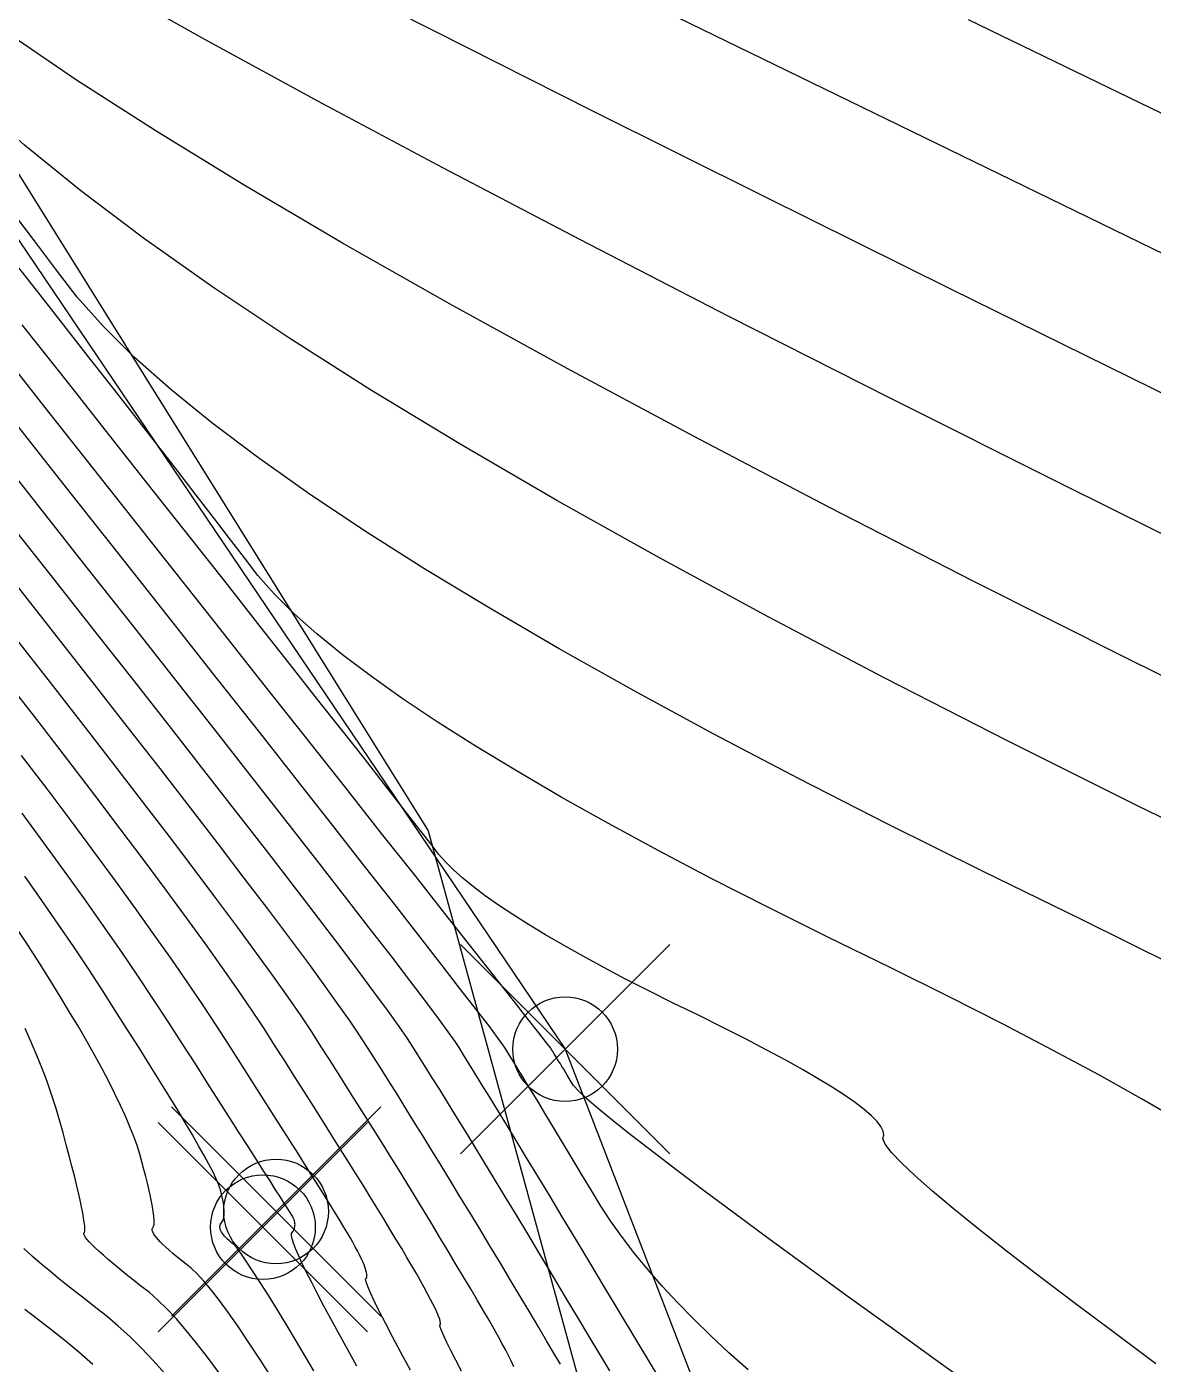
# Model space of a CAD drawing. Extents: x 83 to 1412852, y -76 to 4931706.
# Drawn here: x 1412641.02 to 1412649.64, y 4931571.07 to 4931581.3 of the extents above; entities that cross this region are included whole.
import ezdxf

# ---------------------------------------------------------------- set-up
doc = ezdxf.new("R2010")
doc.units = 0
doc.header["$MEASUREMENT"] = 0
doc.header["$PDMODE"] = 35
doc.header["$PDSIZE"] = 0.8
doc.layers.get('0').update_dxf_attribs({"color": 1, "linetype": 'CONTINUOUS'})
doc.layers.add('Ground topo-Rev01', color=1, linetype='CONTINUOUS')
doc.layers.add('New scratch layer', color=1, linetype='CONTINUOUS')

msp = doc.modelspace()

# ---------------------------------------------------------------- linework, layer by layer
for points in [[(1412624.31, 4931582.43), (1412625.64, 4931584.3), (1412628.73, 4931586.46), (1412633.2, 4931587.59), (1412637.92, 4931585.4), (1412637.83, 4931584.3), (1412637.83, 4931584.3), (1412645.14, 4931573.48), (1412645.14, 4931573.48), (1412645.14, 4931573.48), (1412646.51, 4931569.94), (1412645.58, 4931567.64)], [(1412668.254, 4931567.825), (1412667.965, 4931568.199), (1412667.553, 4931568.616), (1412667.019, 4931569.073), (1412666.362, 4931569.573), (1412665.583, 4931570.114), (1412664.681, 4931570.697), (1412663.657, 4931571.321), (1412662.51, 4931571.987), (1412661.241, 4931572.694), (1412659.849, 4931573.443), (1412658.334, 4931574.233), (1412656.697, 4931575.065), (1412654.937, 4931575.939), (1412653.055, 4931576.854), (1412651.286, 4931577.718), (1412649.631, 4931578.529), (1412648.09, 4931579.289), (1412646.662, 4931579.997), (1412645.347, 4931580.653), (1412644.146, 4931581.258), (1412643.059, 4931581.81)], [(1412650.365, 4931577.091), (1412648.948, 4931577.793), (1412647.624, 4931578.456), (1412646.391, 4931579.081), (1412645.252, 4931579.668), (1412644.204, 4931580.216), (1412643.249, 4931580.726), (1412642.386, 4931581.197), (1412641.615, 4931581.63)], [(1412668.634, 4931569.612), (1412667.598, 4931570.281), (1412666.421, 4931570.998), (1412665.103, 4931571.764), (1412663.644, 4931572.577), (1412662.044, 4931573.437), (1412660.303, 4931574.346), (1412658.422, 4931575.302), (1412656.4, 4931576.306), (1412654.236, 4931577.358), (1412652.208, 4931578.345), (1412650.315, 4931579.266), (1412648.556, 4931580.122), (1412646.932, 4931580.913), (1412645.443, 4931581.639)], [(1412650.692, 4931575.847), (1412649.443, 4931576.464), (1412648.265, 4931577.056), (1412647.157, 4931577.623), (1412646.121, 4931578.165), (1412645.156, 4931578.682), (1412644.262, 4931579.175), (1412643.439, 4931579.642), (1412642.687, 4931580.084), (1412642.006, 4931580.501), (1412641.396, 4931580.893), (1412640.857, 4931581.26), (1412640.389, 4931581.602)], [(1412650.55, 4931574.838), (1412649.511, 4931575.343), (1412648.522, 4931575.836), (1412647.585, 4931576.315), (1412646.698, 4931576.781), (1412645.862, 4931577.235), (1412645.077, 4931577.675), (1412644.343, 4931578.102), (1412643.66, 4931578.516), (1412643.028, 4931578.917), (1412642.447, 4931579.305), (1412641.916, 4931579.68), (1412641.437, 4931580.042), (1412641.008, 4931580.39), (1412640.63, 4931580.726), (1412640.303, 4931581.049), (1412640.027, 4931581.358)], [(1412668.175, 4931571.425), (1412666.754, 4931572.209), (1412665.206, 4931573.032), (1412663.532, 4931573.893), (1412661.73, 4931574.792), (1412659.802, 4931575.73), (1412657.981, 4931576.615), (1412656.266, 4931577.448), (1412654.659, 4931578.229), (1412653.158, 4931578.957), (1412651.764, 4931579.634), (1412650.477, 4931580.257), (1412649.297, 4931580.829), (1412648.224, 4931581.348)], [(1412649.797, 4931574.119), (1412649.088, 4931574.471), (1412648.33, 4931574.84), (1412647.608, 4931575.199), (1412646.924, 4931575.549), (1412646.277, 4931575.889), (1412645.667, 4931576.22), (1412645.094, 4931576.541), (1412644.559, 4931576.853), (1412644.06, 4931577.155), (1412643.599, 4931577.448), (1412643.175, 4931577.731), (1412642.787, 4931578.004), (1412642.438, 4931578.268), (1412642.125, 4931578.523), (1412641.849, 4931578.768), (1412641.611, 4931579.003), (1412641.409, 4931579.229), (1412641.245, 4931579.445), (1412641.083, 4931579.659), (1412640.922, 4931579.87)], [(1412649.838, 4931572.932), (1412649.547, 4931573.101), (1412649.225, 4931573.281), (1412648.872, 4931573.471), (1412648.488, 4931573.671), (1412648.072, 4931573.882), (1412647.626, 4931574.104), (1412647.148, 4931574.336), (1412646.694, 4931574.562), (1412646.263, 4931574.783), (1412645.856, 4931574.997), (1412645.472, 4931575.205), (1412645.111, 4931575.407), (1412644.774, 4931575.604), (1412644.46, 4931575.794), (1412644.17, 4931575.978), (1412643.902, 4931576.156), (1412643.659, 4931576.329), (1412643.438, 4931576.495), (1412643.241, 4931576.655), (1412643.068, 4931576.809), (1412642.918, 4931576.957), (1412642.791, 4931577.1), (1412642.688, 4931577.236), (1412642.575, 4931577.384), (1412642.452, 4931577.544), (1412642.32, 4931577.715), (1412642.178, 4931577.899), (1412642.027, 4931578.094), (1412641.866, 4931578.301), (1412641.695, 4931578.52), (1412641.515, 4931578.75), (1412641.326, 4931578.992), (1412641.126, 4931579.247), (1412640.918, 4931579.512)], [(1412649.657, 4931571.076), (1412649.329, 4931571.319), (1412649.029, 4931571.544), (1412648.756, 4931571.75), (1412648.512, 4931571.939), (1412648.296, 4931572.109), (1412648.108, 4931572.262), (1412647.948, 4931572.396), (1412647.816, 4931572.513), (1412647.712, 4931572.611), (1412647.636, 4931572.691), (1412647.588, 4931572.754), (1412647.569, 4931572.798), (1412647.577, 4931572.824), (1412647.572, 4931572.854), (1412647.555, 4931572.889), (1412647.525, 4931572.928), (1412647.482, 4931572.972), (1412647.426, 4931573.02), (1412647.357, 4931573.072), (1412647.276, 4931573.128), (1412647.182, 4931573.189), (1412647.075, 4931573.254), (1412646.955, 4931573.324), (1412646.822, 4931573.398), (1412646.677, 4931573.476), (1412646.518, 4931573.559), (1412646.347, 4931573.646), (1412646.164, 4931573.737), (1412645.967, 4931573.833), (1412645.78, 4931573.926), (1412645.603, 4931574.016), (1412645.435, 4931574.105), (1412645.277, 4931574.19), (1412645.128, 4931574.274), (1412644.989, 4931574.354), (1412644.86, 4931574.433), (1412644.74, 4931574.509), (1412644.63, 4931574.582), (1412644.53, 4931574.653), (1412644.439, 4931574.721), (1412644.358, 4931574.787), (1412644.287, 4931574.851), (1412644.225, 4931574.912), (1412644.173, 4931574.97), (1412644.13, 4931575.027), (1412644.067, 4931575.109), (1412643.982, 4931575.217), (1412643.877, 4931575.352), (1412643.751, 4931575.513), (1412643.605, 4931575.701), (1412643.437, 4931575.914), (1412643.248, 4931576.154), (1412643.039, 4931576.42), (1412642.809, 4931576.712), (1412642.558, 4931577.031), (1412642.286, 4931577.375), (1412641.993, 4931577.746), (1412641.679, 4931578.143), (1412641.345, 4931578.567), (1412640.989, 4931579.017)], [(1412648.352, 4931570.834), (1412647.973, 4931571.106), (1412647.618, 4931571.362), (1412647.287, 4931571.601), (1412646.98, 4931571.825), (1412646.698, 4931572.031), (1412646.44, 4931572.222), (1412646.205, 4931572.396), (1412645.996, 4931572.554), (1412645.81, 4931572.696), (1412645.648, 4931572.821), (1412645.511, 4931572.93), (1412645.398, 4931573.023), (1412645.309, 4931573.099), (1412645.244, 4931573.159), (1412645.203, 4931573.203), (1412645.187, 4931573.231), (1412645.171, 4931573.257), (1412645.156, 4931573.282), (1412645.142, 4931573.305), (1412645.129, 4931573.327), (1412645.116, 4931573.348), (1412645.104, 4931573.367), (1412645.093, 4931573.385), (1412645.083, 4931573.402), (1412645.074, 4931573.417), (1412645.065, 4931573.432), (1412645.057, 4931573.444), (1412645.05, 4931573.456), (1412645.044, 4931573.466), (1412645.039, 4931573.474), (1412645.034, 4931573.482), (1412645.03, 4931573.488), (1412644.999, 4931573.529), (1412644.939, 4931573.605), (1412644.851, 4931573.717), (1412644.735, 4931573.865), (1412644.592, 4931574.047), (1412644.42, 4931574.265), (1412644.22, 4931574.518), (1412643.993, 4931574.807), (1412643.737, 4931575.13), (1412643.453, 4931575.49), (1412643.142, 4931575.884), (1412642.802, 4931576.314), (1412642.435, 4931576.779), (1412642.039, 4931577.279), (1412641.616, 4931577.815), (1412641.165, 4931578.386), (1412640.738, 4931578.925)], [(1412646.539, 4931571.03), (1412646.393, 4931571.16), (1412646.254, 4931571.289), (1412646.123, 4931571.417), (1412645.999, 4931571.544), (1412645.883, 4931571.669), (1412645.774, 4931571.794), (1412645.673, 4931571.917), (1412645.579, 4931572.04), (1412645.492, 4931572.161), (1412645.413, 4931572.281), (1412645.342, 4931572.4), (1412645.274, 4931572.513), (1412645.209, 4931572.62), (1412645.148, 4931572.722), (1412645.09, 4931572.818), (1412645.036, 4931572.908), (1412644.985, 4931572.992), (1412644.938, 4931573.07), (1412644.894, 4931573.143), (1412644.853, 4931573.209), (1412644.816, 4931573.27), (1412644.782, 4931573.325), (1412644.752, 4931573.374), (1412644.725, 4931573.417), (1412644.702, 4931573.455), (1412644.682, 4931573.487), (1412644.665, 4931573.513), (1412644.623, 4931573.57), (1412644.556, 4931573.66), (1412644.463, 4931573.781), (1412644.344, 4931573.935), (1412644.201, 4931574.12), (1412644.032, 4931574.337), (1412643.837, 4931574.586), (1412643.617, 4931574.866), (1412643.372, 4931575.179), (1412643.101, 4931575.523), (1412642.805, 4931575.9), (1412642.483, 4931576.308), (1412642.136, 4931576.748), (1412641.763, 4931577.22), (1412641.365, 4931577.723), (1412640.942, 4931578.259)], [(1412645.874, 4931570.942), (1412645.777, 4931571.104), (1412645.673, 4931571.277), (1412645.561, 4931571.463), (1412645.442, 4931571.661), (1412645.329, 4931571.85), (1412645.221, 4931572.029), (1412645.118, 4931572.199), (1412645.022, 4931572.359), (1412644.931, 4931572.51), (1412644.845, 4931572.651), (1412644.766, 4931572.782), (1412644.691, 4931572.904), (1412644.623, 4931573.017), (1412644.56, 4931573.12), (1412644.502, 4931573.213), (1412644.451, 4931573.297), (1412644.404, 4931573.372), (1412644.364, 4931573.437), (1412644.329, 4931573.492), (1412644.3, 4931573.538), (1412644.247, 4931573.612), (1412644.172, 4931573.714), (1412644.074, 4931573.845), (1412643.954, 4931574.005), (1412643.81, 4931574.193), (1412643.643, 4931574.409), (1412643.454, 4931574.653), (1412643.242, 4931574.926), (1412643.006, 4931575.227), (1412642.748, 4931575.557), (1412642.467, 4931575.915), (1412642.163, 4931576.302), (1412641.837, 4931576.717), (1412641.487, 4931577.16), (1412641.115, 4931577.632), (1412640.719, 4931578.132)], [(1412645.481, 4931571.023), (1412645.406, 4931571.148), (1412645.325, 4931571.284), (1412645.237, 4931571.43), (1412645.143, 4931571.586), (1412645.043, 4931571.753), (1412644.947, 4931571.914), (1412644.854, 4931572.068), (1412644.765, 4931572.216), (1412644.679, 4931572.357), (1412644.597, 4931572.492), (1412644.518, 4931572.621), (1412644.444, 4931572.744), (1412644.373, 4931572.86), (1412644.305, 4931572.97), (1412644.241, 4931573.074), (1412644.181, 4931573.171), (1412644.124, 4931573.262), (1412644.071, 4931573.347), (1412644.022, 4931573.425), (1412643.976, 4931573.497), (1412643.934, 4931573.563), (1412643.872, 4931573.653), (1412643.789, 4931573.769), (1412643.686, 4931573.909), (1412643.563, 4931574.075), (1412643.419, 4931574.265), (1412643.255, 4931574.481), (1412643.071, 4931574.721), (1412642.866, 4931574.986), (1412642.641, 4931575.276), (1412642.396, 4931575.591), (1412642.13, 4931575.931), (1412641.844, 4931576.296), (1412641.538, 4931576.686), (1412641.211, 4931577.1), (1412640.864, 4931577.54)], [(1412645.104, 4931571.072), (1412645.054, 4931571.158), (1412644.999, 4931571.251), (1412644.938, 4931571.354), (1412644.873, 4931571.464), (1412644.802, 4931571.583), (1412644.726, 4931571.71), (1412644.645, 4931571.845), (1412644.565, 4931571.977), (1412644.487, 4931572.106), (1412644.411, 4931572.232), (1412644.336, 4931572.355), (1412644.263, 4931572.475), (1412644.192, 4931572.592), (1412644.122, 4931572.705), (1412644.054, 4931572.816), (1412643.987, 4931572.923), (1412643.923, 4931573.027), (1412643.86, 4931573.129), (1412643.798, 4931573.227), (1412643.738, 4931573.322), (1412643.68, 4931573.413), (1412643.624, 4931573.502), (1412643.569, 4931573.588), (1412643.496, 4931573.695), (1412643.406, 4931573.823), (1412643.298, 4931573.973), (1412643.172, 4931574.145), (1412643.028, 4931574.338), (1412642.867, 4931574.552), (1412642.687, 4931574.788), (1412642.49, 4931575.046), (1412642.276, 4931575.325), (1412642.043, 4931575.625), (1412641.793, 4931575.947), (1412641.524, 4931576.29), (1412641.238, 4931576.655), (1412640.935, 4931577.041)], [(1412644.747, 4931571.053), (1412644.738, 4931571.075), (1412644.724, 4931571.104), (1412644.707, 4931571.139), (1412644.686, 4931571.18), (1412644.66, 4931571.228), (1412644.63, 4931571.281), (1412644.597, 4931571.341), (1412644.559, 4931571.408), (1412644.517, 4931571.48), (1412644.471, 4931571.559), (1412644.421, 4931571.644), (1412644.366, 4931571.735), (1412644.308, 4931571.833), (1412644.246, 4931571.937), (1412644.183, 4931572.041), (1412644.12, 4931572.145), (1412644.057, 4931572.249), (1412643.993, 4931572.353), (1412643.929, 4931572.458), (1412643.865, 4931572.562), (1412643.8, 4931572.667), (1412643.735, 4931572.771), (1412643.67, 4931572.876), (1412643.604, 4931572.981), (1412643.538, 4931573.086), (1412643.472, 4931573.191), (1412643.405, 4931573.297), (1412643.338, 4931573.402), (1412643.271, 4931573.507), (1412643.204, 4931573.613), (1412643.121, 4931573.736), (1412643.023, 4931573.878), (1412642.91, 4931574.037), (1412642.781, 4931574.215), (1412642.637, 4931574.411), (1412642.478, 4931574.624), (1412642.304, 4931574.856), (1412642.115, 4931575.105), (1412641.91, 4931575.373), (1412641.69, 4931575.659), (1412641.455, 4931575.962), (1412641.205, 4931576.284), (1412640.939, 4931576.624)], [(1412644.348, 4931571.018), (1412644.304, 4931571.103), (1412644.266, 4931571.177), (1412644.236, 4931571.239), (1412644.212, 4931571.289), (1412644.195, 4931571.329), (1412644.185, 4931571.356), (1412644.183, 4931571.373), (1412644.187, 4931571.377), (1412644.188, 4931571.386), (1412644.186, 4931571.4), (1412644.181, 4931571.417), (1412644.173, 4931571.439), (1412644.162, 4931571.465), (1412644.148, 4931571.495), (1412644.131, 4931571.529), (1412644.112, 4931571.568), (1412644.089, 4931571.611), (1412644.063, 4931571.658), (1412644.035, 4931571.709), (1412644.003, 4931571.765), (1412643.969, 4931571.824), (1412643.931, 4931571.888), (1412643.891, 4931571.956), (1412643.847, 4931572.029), (1412643.801, 4931572.104), (1412643.753, 4931572.183), (1412643.703, 4931572.266), (1412643.65, 4931572.351), (1412643.595, 4931572.44), (1412643.538, 4931572.533), (1412643.478, 4931572.628), (1412643.416, 4931572.727), (1412643.352, 4931572.829), (1412643.286, 4931572.935), (1412643.217, 4931573.044), (1412643.146, 4931573.156), (1412643.072, 4931573.271), (1412642.997, 4931573.39), (1412642.919, 4931573.512), (1412642.838, 4931573.638), (1412642.745, 4931573.778), (1412642.64, 4931573.932), (1412642.521, 4931574.101), (1412642.39, 4931574.285), (1412642.246, 4931574.483), (1412642.09, 4931574.696), (1412641.921, 4931574.923), (1412641.739, 4931575.165), (1412641.545, 4931575.422), (1412641.338, 4931575.692), (1412641.118, 4931575.978), (1412640.885, 4931576.278)], [(1412643.957, 4931571.027), (1412643.885, 4931571.161), (1412643.821, 4931571.281), (1412643.766, 4931571.387), (1412643.719, 4931571.478), (1412643.681, 4931571.556), (1412643.652, 4931571.619), (1412643.631, 4931571.667), (1412643.618, 4931571.702), (1412643.615, 4931571.722), (1412643.62, 4931571.728), (1412643.623, 4931571.736), (1412643.624, 4931571.746), (1412643.624, 4931571.759), (1412643.621, 4931571.774), (1412643.617, 4931571.791), (1412643.611, 4931571.81), (1412643.603, 4931571.831), (1412643.593, 4931571.854), (1412643.582, 4931571.88), (1412643.568, 4931571.908), (1412643.553, 4931571.938), (1412643.536, 4931571.97), (1412643.517, 4931572.004), (1412643.496, 4931572.041), (1412643.473, 4931572.08), (1412643.448, 4931572.121), (1412643.419, 4931572.168), (1412643.386, 4931572.222), (1412643.349, 4931572.282), (1412643.307, 4931572.35), (1412643.261, 4931572.423), (1412643.211, 4931572.503), (1412643.156, 4931572.59), (1412643.098, 4931572.683), (1412643.035, 4931572.783), (1412642.967, 4931572.889), (1412642.895, 4931573.001), (1412642.82, 4931573.121), (1412642.739, 4931573.246), (1412642.655, 4931573.379), (1412642.566, 4931573.518), (1412642.473, 4931573.663), (1412642.37, 4931573.819), (1412642.256, 4931573.987), (1412642.133, 4931574.165), (1412641.999, 4931574.355), (1412641.856, 4931574.556), (1412641.702, 4931574.768), (1412641.538, 4931574.991), (1412641.364, 4931575.225), (1412641.179, 4931575.47), (1412640.985, 4931575.726)], [(1412643.547, 4931571.058), (1412643.476, 4931571.187), (1412643.409, 4931571.307), (1412643.348, 4931571.419), (1412643.293, 4931571.521), (1412643.244, 4931571.616), (1412643.2, 4931571.701), (1412643.161, 4931571.778), (1412643.128, 4931571.846), (1412643.101, 4931571.905), (1412643.079, 4931571.956), (1412643.063, 4931571.998), (1412643.052, 4931572.031), (1412643.047, 4931572.056), (1412643.047, 4931572.071), (1412643.053, 4931572.079), (1412643.058, 4931572.086), (1412643.063, 4931572.093), (1412643.067, 4931572.101), (1412643.07, 4931572.109), (1412643.072, 4931572.116), (1412643.074, 4931572.124), (1412643.074, 4931572.133), (1412643.075, 4931572.141), (1412643.074, 4931572.149), (1412643.073, 4931572.158), (1412643.071, 4931572.167), (1412643.068, 4931572.176), (1412643.064, 4931572.185), (1412643.06, 4931572.194), (1412643.055, 4931572.203), (1412643.05, 4931572.212), (1412643.038, 4931572.232), (1412643.019, 4931572.261), (1412642.995, 4931572.299), (1412642.964, 4931572.348), (1412642.927, 4931572.406), (1412642.884, 4931572.474), (1412642.835, 4931572.551), (1412642.779, 4931572.639), (1412642.717, 4931572.736), (1412642.649, 4931572.842), (1412642.574, 4931572.959), (1412642.493, 4931573.085), (1412642.406, 4931573.221), (1412642.313, 4931573.367), (1412642.213, 4931573.523), (1412642.108, 4931573.688), (1412641.994, 4931573.861), (1412641.873, 4931574.041), (1412641.745, 4931574.23), (1412641.608, 4931574.425), (1412641.465, 4931574.629), (1412641.313, 4931574.84), (1412641.155, 4931575.058), (1412640.988, 4931575.285)], [(1412643.218, 4931571.023), (1412643.12, 4931571.189), (1412643.03, 4931571.339), (1412642.948, 4931571.474), (1412642.874, 4931571.594), (1412642.809, 4931571.698), (1412642.751, 4931571.787), (1412642.702, 4931571.861), (1412642.661, 4931571.92), (1412642.629, 4931571.963), (1412642.604, 4931571.991), (1412642.588, 4931572.003), (1412642.573, 4931572.016), (1412642.56, 4931572.028), (1412642.548, 4931572.039), (1412642.537, 4931572.05), (1412642.528, 4931572.061), (1412642.52, 4931572.072), (1412642.513, 4931572.082), (1412642.508, 4931572.091), (1412642.504, 4931572.101), (1412642.502, 4931572.11), (1412642.501, 4931572.119), (1412642.501, 4931572.127), (1412642.502, 4931572.135), (1412642.506, 4931572.142), (1412642.51, 4931572.15), (1412642.516, 4931572.157), (1412642.521, 4931572.165), (1412642.525, 4931572.174), (1412642.528, 4931572.184), (1412642.531, 4931572.196), (1412642.533, 4931572.208), (1412642.534, 4931572.222), (1412642.534, 4931572.237), (1412642.534, 4931572.253), (1412642.532, 4931572.27), (1412642.53, 4931572.288), (1412642.527, 4931572.307), (1412642.524, 4931572.328), (1412642.519, 4931572.349), (1412642.514, 4931572.372), (1412642.508, 4931572.396), (1412642.501, 4931572.421), (1412642.488, 4931572.454), (1412642.47, 4931572.495), (1412642.446, 4931572.545), (1412642.416, 4931572.602), (1412642.38, 4931572.668), (1412642.338, 4931572.742), (1412642.291, 4931572.825), (1412642.237, 4931572.915), (1412642.178, 4931573.014), (1412642.113, 4931573.12), (1412642.042, 4931573.235), (1412641.966, 4931573.358), (1412641.883, 4931573.49), (1412641.795, 4931573.629), (1412641.701, 4931573.777), (1412641.601, 4931573.933), (1412641.495, 4931574.095), (1412641.383, 4931574.263), (1412641.265, 4931574.436), (1412641.14, 4931574.616), (1412641.009, 4931574.802)], [(1412642.898, 4931570.968), (1412642.806, 4931571.112), (1412642.72, 4931571.242), (1412642.64, 4931571.36), (1412642.566, 4931571.466), (1412642.498, 4931571.559), (1412642.435, 4931571.64), (1412642.378, 4931571.708), (1412642.327, 4931571.763), (1412642.282, 4931571.806), (1412642.243, 4931571.837), (1412642.206, 4931571.866), (1412642.172, 4931571.893), (1412642.141, 4931571.919), (1412642.113, 4931571.944), (1412642.088, 4931571.967), (1412642.065, 4931571.988), (1412642.045, 4931572.008), (1412642.028, 4931572.026), (1412642.013, 4931572.043), (1412642.002, 4931572.058), (1412641.993, 4931572.072), (1412641.987, 4931572.084), (1412641.984, 4931572.095), (1412641.983, 4931572.104), (1412641.986, 4931572.112), (1412641.991, 4931572.118), (1412641.994, 4931572.128), (1412641.997, 4931572.14), (1412641.998, 4931572.157), (1412641.998, 4931572.177), (1412641.996, 4931572.2), (1412641.993, 4931572.226), (1412641.988, 4931572.256), (1412641.983, 4931572.29), (1412641.976, 4931572.326), (1412641.967, 4931572.366), (1412641.957, 4931572.41), (1412641.946, 4931572.457), (1412641.934, 4931572.507), (1412641.92, 4931572.561), (1412641.905, 4931572.618), (1412641.888, 4931572.679), (1412641.867, 4931572.744), (1412641.842, 4931572.814), (1412641.813, 4931572.888), (1412641.779, 4931572.967), (1412641.741, 4931573.051), (1412641.698, 4931573.139), (1412641.651, 4931573.232), (1412641.6, 4931573.329), (1412641.545, 4931573.431), (1412641.485, 4931573.537), (1412641.421, 4931573.648), (1412641.352, 4931573.764), (1412641.279, 4931573.884), (1412641.202, 4931574.009), (1412641.121, 4931574.138), (1412641.035, 4931574.272), (1412640.944, 4931574.411)], [(1412642.493, 4931571.01), (1412642.406, 4931571.127), (1412642.323, 4931571.233), (1412642.244, 4931571.33), (1412642.168, 4931571.418), (1412642.095, 4931571.496), (1412642.026, 4931571.563), (1412641.96, 4931571.622), (1412641.897, 4931571.67), (1412641.839, 4931571.716), (1412641.785, 4931571.759), (1412641.735, 4931571.8), (1412641.689, 4931571.837), (1412641.647, 4931571.872), (1412641.61, 4931571.905), (1412641.577, 4931571.934), (1412641.548, 4931571.961), (1412641.523, 4931571.986), (1412641.502, 4931572.007), (1412641.486, 4931572.026), (1412641.473, 4931572.042), (1412641.465, 4931572.055), (1412641.461, 4931572.066), (1412641.461, 4931572.074), (1412641.466, 4931572.079), (1412641.468, 4931572.09), (1412641.469, 4931572.107), (1412641.468, 4931572.129), (1412641.464, 4931572.157), (1412641.459, 4931572.191), (1412641.452, 4931572.23), (1412641.443, 4931572.276), (1412641.432, 4931572.326), (1412641.419, 4931572.383), (1412641.404, 4931572.445), (1412641.388, 4931572.513), (1412641.369, 4931572.586), (1412641.348, 4931572.666), (1412641.326, 4931572.75), (1412641.302, 4931572.841), (1412641.275, 4931572.937), (1412641.246, 4931573.034), (1412641.214, 4931573.133), (1412641.179, 4931573.232), (1412641.142, 4931573.332), (1412641.101, 4931573.433), (1412641.058, 4931573.535), (1412641.012, 4931573.639)], [(1412642.081, 4931571.001), (1412641.99, 4931571.102), (1412641.901, 4931571.196), (1412641.812, 4931571.283), (1412641.724, 4931571.364), (1412641.638, 4931571.437), (1412641.552, 4931571.504), (1412641.472, 4931571.566), (1412641.397, 4931571.625), (1412641.328, 4931571.68), (1412641.265, 4931571.731), (1412641.207, 4931571.778), (1412641.155, 4931571.821), (1412641.109, 4931571.861), (1412641.068, 4931571.896), (1412641.032, 4931571.928), (1412641.002, 4931571.956)], [(1412641.529, 4931571.071), (1412641.423, 4931571.164), (1412641.315, 4931571.253), (1412641.207, 4931571.337), (1412641.105, 4931571.417), (1412641.01, 4931571.491)]]:
    msp.add_lwpolyline(points)
at = {"layer": 'Ground topo-Rev01', "color": 7}
for p in [(1412645.14, 4931573.48, 65.74), (1412642.93, 4931572.24, 67.46), (1412642.83, 4931572.12, 67.46)]:
    msp.add_point(p, dxfattribs=at)
at = {"layer": 'New scratch layer', "color": 7, "linetype": 'Continuous', "flags": 128}
msp.add_lwpolyline([(1412645.681, 4931569.357), (1412645.54, 4931569.392), (1412637.028, 4931565.684), (1412631.942, 4931574.973), (1412626.715, 4931577.798), (1412624.243, 4931581.966), (1412624.863, 4931583.961), (1412628.292, 4931586.489), (1412633.2, 4931587.59), (1412637.445, 4931585.807), (1412644.092, 4931575.149), (1412645.681, 4931569.357)], close=True, dxfattribs=at)

doc.saveas('drawing.dxf')
